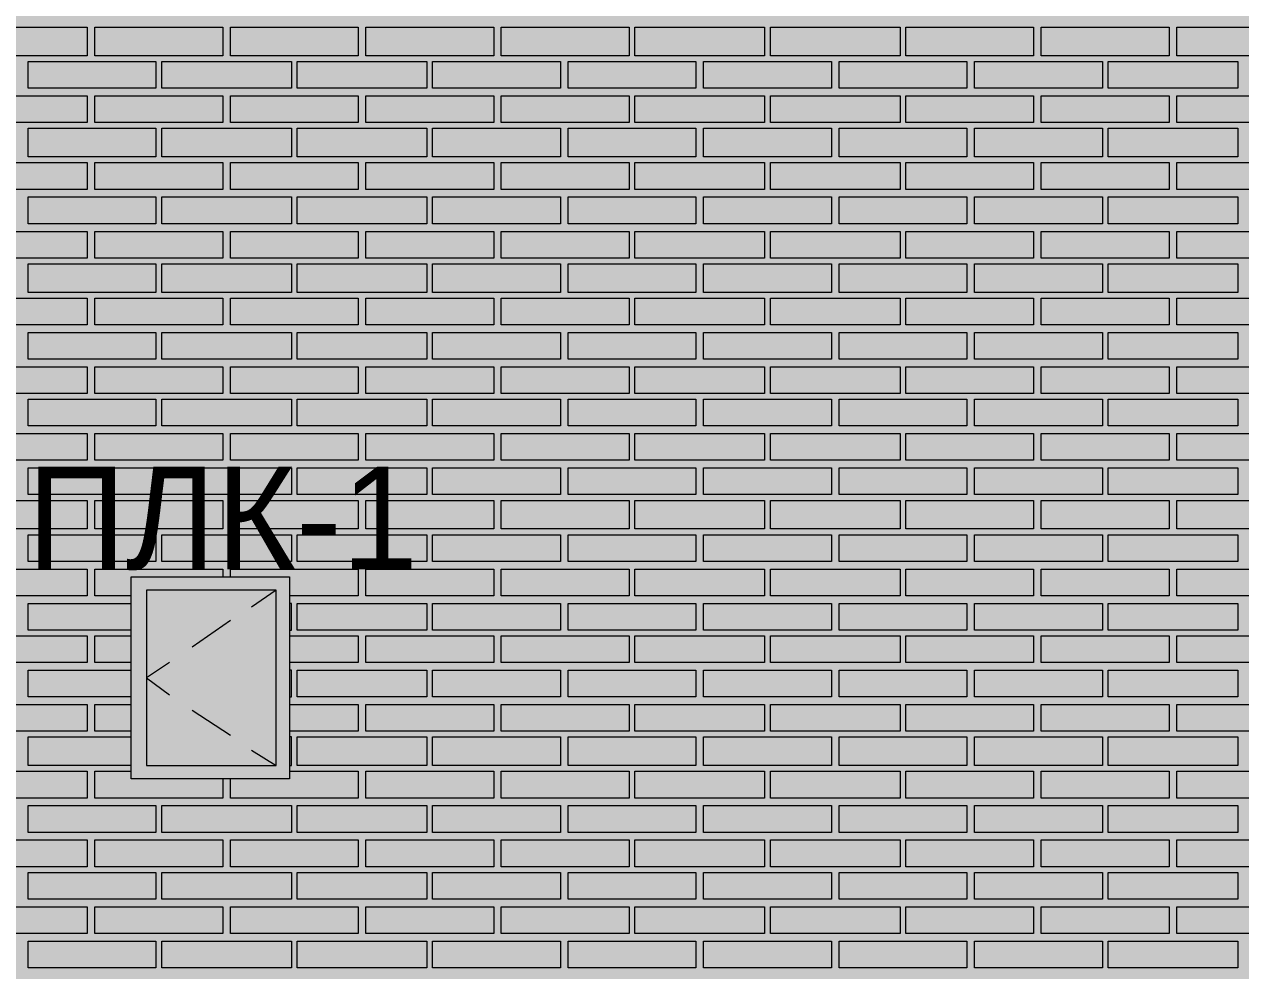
# Model space of a CAD drawing. Header units: millimetres. Extents: x -28928 to 100580, y -22867 to 36490.
# Drawn here: x 74400 to 77097, y 16595 to 18694 of the extents above; entities that cross this region are included whole.
import ezdxf

# ---------------------------------------------------------------- set-up
doc = ezdxf.new("R2010")
doc.units = ezdxf.units.MM
doc.layers.add('PDF _Геометрия', color=7, linetype='Continuous', true_color=0x8f8e8d)
doc.layers.add('PDF _Сплошная заливка', color=7, linetype='Continuous', true_color=0xffffff)
doc.layers.add('PDF _Текст', color=7, linetype='Continuous')

msp = doc.modelspace()

# ---------------------------------------------------------------- hatches: boundary and pattern name
at = {"layer": 'PDF _Сплошная заливка', "true_color": 0xdcd6cf, "transparency": 33554559}
msp.add_hatch(color=254, dxfattribs=at).paths.add_polyline_path([(64868.36313073177, 16343.3513880535), (64868.36313073177, 19592.5821572843), (66268.74774611638, 19592.5821572843), (66268.74774611638, 16343.3513880535), (82239.90159227041, 16343.3513880535), (82239.90159227041, 30089.12061882288), (52662.5938999624, 30089.12061882288), (52662.5938999624, 16343.3513880535), (62173.36313073173, 16343.3513880535), (62173.36313073173, 19592.5821572843), (64271.8246691933, 19592.5821572843), (64271.8246691933, 16343.3513880535)])

# ---------------------------------------------------------------- linework, layer by layer
at = {"layer": 'PDF _Геометрия', "lineweight": 9}
for points in [[(74539.90159227034, 18687.19754189968), (74539.90159227034, 18623.73600343815), (74256.4400538088, 18623.73600343815), (74256.4400538088, 18687.19754189968)], [(74840.28620765495, 18687.19754189968), (74840.28620765495, 18623.73600343815), (74556.82466919339, 18623.73600343815), (74556.82466919339, 18687.19754189968)], [(75140.67082303956, 18687.19754189968), (75140.67082303956, 18623.73600343815), (74857.20928457804, 18623.73600343815), (74857.20928457804, 18687.19754189968)], [(75441.0554384242, 18687.19754189968), (75441.0554384242, 18623.73600343815), (75157.59389996265, 18623.73600343815), (75157.59389996265, 18687.19754189968)], [(75741.44005380881, 18687.19754189968), (75741.44005380881, 18623.73600343815), (75457.97851534725, 18623.73600343815), (75457.97851534725, 18687.19754189968)], [(76041.82466919342, 18687.19754189968), (76041.82466919342, 18623.73600343815), (75754.13236150112, 18623.73600343815), (75754.13236150112, 18687.19754189968)], [(76342.20928457806, 18687.19754189968), (76342.20928457806, 18623.73600343815), (76054.51697688572, 18623.73600343815), (76054.51697688572, 18687.19754189968)], [(76638.36313073189, 18687.19754189968), (76638.36313073189, 18623.73600343815), (76354.90159227037, 18623.73600343815), (76354.90159227037, 18687.19754189968)], [(76938.74774611653, 18687.19754189968), (76938.74774611653, 18623.73600343815), (76655.28620765496, 18623.73600343815), (76655.28620765496, 18687.19754189968)], [(77239.13236150114, 18687.19754189968), (77239.13236150114, 18623.73600343815), (76955.67082303957, 18623.73600343815), (76955.67082303957, 18687.19754189968)], [(74692.20928457804, 18551.81292651506), (74548.36313073187, 18551.81292651506), (74408.74774611648, 18551.81292651506), (74408.74774611648, 18611.04369574584), (74548.36313073187, 18611.04369574584), (74692.20928457804, 18611.04369574584)], [(74992.59389996264, 18551.81292651506), (74848.74774611648, 18551.81292651506), (74704.90159227034, 18551.81292651506), (74704.90159227034, 18611.04369574584), (74848.74774611648, 18611.04369574584), (74992.59389996264, 18611.04369574584)], [(75292.97851534725, 18551.81292651506), (75149.13236150112, 18551.81292651506), (75005.28620765495, 18551.81292651506), (75005.28620765495, 18611.04369574584), (75149.13236150112, 18611.04369574584), (75292.97851534725, 18611.04369574584)], [(75589.1323615011, 18551.81292651506), (75449.51697688573, 18551.81292651506), (75305.67082303956, 18551.81292651506), (75305.67082303956, 18611.04369574584), (75449.51697688573, 18611.04369574584), (75589.1323615011, 18611.04369574584)], [(75889.51697688572, 18551.81292651506), (75749.90159227033, 18551.81292651506), (75606.0554384242, 18551.81292651506), (75606.0554384242, 18611.04369574584), (75749.90159227033, 18611.04369574584), (75889.51697688572, 18611.04369574584)], [(76189.90159227035, 18551.81292651506), (76046.0554384242, 18551.81292651506), (75906.44005380881, 18551.81292651506), (75906.44005380881, 18611.04369574584), (76046.0554384242, 18611.04369574584), (76189.90159227035, 18611.04369574584)], [(76490.28620765496, 18551.81292651506), (76346.4400538088, 18551.81292651506), (76206.82466919342, 18551.81292651506), (76206.82466919342, 18611.04369574584), (76346.4400538088, 18611.04369574584), (76490.28620765496, 18611.04369574584)], [(76790.67082303957, 18551.81292651506), (76646.82466919345, 18551.81292651506), (76507.20928457806, 18551.81292651506), (76507.20928457806, 18611.04369574584), (76646.82466919345, 18611.04369574584), (76790.67082303957, 18611.04369574584)], [(77091.05543842421, 18551.81292651506), (76947.20928457806, 18551.81292651506), (76803.36313073189, 18551.81292651506), (76803.36313073189, 18611.04369574584), (76947.20928457806, 18611.04369574584), (77091.05543842421, 18611.04369574584)], [(74539.90159227034, 18534.88984959199), (74539.90159227034, 18475.65908036122), (74256.4400538088, 18475.65908036122), (74256.4400538088, 18534.88984959199)], [(74840.28620765495, 18534.88984959199), (74840.28620765495, 18475.65908036122), (74556.82466919339, 18475.65908036122), (74556.82466919339, 18534.88984959199)], [(75140.67082303956, 18534.88984959199), (75140.67082303956, 18475.65908036122), (74857.20928457804, 18475.65908036122), (74857.20928457804, 18534.88984959199)], [(75441.0554384242, 18534.88984959199), (75441.0554384242, 18475.65908036122), (75157.59389996265, 18475.65908036122), (75157.59389996265, 18534.88984959199)], [(75741.44005380881, 18534.88984959199), (75741.44005380881, 18475.65908036122), (75457.97851534725, 18475.65908036122), (75457.97851534725, 18534.88984959199)], [(76041.82466919342, 18534.88984959199), (76041.82466919342, 18475.65908036122), (75754.13236150112, 18475.65908036122), (75754.13236150112, 18534.88984959199)], [(76342.20928457806, 18534.88984959199), (76342.20928457806, 18475.65908036122), (76054.51697688572, 18475.65908036122), (76054.51697688572, 18534.88984959199)], [(76638.36313073189, 18534.88984959199), (76638.36313073189, 18475.65908036122), (76354.90159227037, 18475.65908036122), (76354.90159227037, 18534.88984959199)], [(76938.74774611653, 18534.88984959199), (76938.74774611653, 18475.65908036122), (76655.28620765496, 18475.65908036122), (76655.28620765496, 18534.88984959199)], [(77239.13236150114, 18534.88984959199), (77239.13236150114, 18475.65908036122), (76955.67082303957, 18475.65908036122), (76955.67082303957, 18534.88984959199)], [(74692.20928457804, 18399.50523420736), (74548.36313073187, 18399.50523420736), (74408.74774611648, 18399.50523420736), (74408.74774611648, 18462.9667726689), (74548.36313073187, 18462.9667726689), (74692.20928457804, 18462.9667726689)], [(74992.59389996264, 18399.50523420736), (74848.74774611648, 18399.50523420736), (74704.90159227034, 18399.50523420736), (74704.90159227034, 18462.9667726689), (74848.74774611648, 18462.9667726689), (74992.59389996264, 18462.9667726689)], [(75292.97851534725, 18399.50523420736), (75149.13236150112, 18399.50523420736), (75005.28620765495, 18399.50523420736), (75005.28620765495, 18462.9667726689), (75149.13236150112, 18462.9667726689), (75292.97851534725, 18462.9667726689)], [(75589.1323615011, 18399.50523420736), (75449.51697688573, 18399.50523420736), (75305.67082303956, 18399.50523420736), (75305.67082303956, 18462.9667726689), (75449.51697688573, 18462.9667726689), (75589.1323615011, 18462.9667726689)], [(75889.51697688572, 18399.50523420736), (75749.90159227033, 18399.50523420736), (75606.0554384242, 18399.50523420736), (75606.0554384242, 18462.9667726689), (75749.90159227033, 18462.9667726689), (75889.51697688572, 18462.9667726689)], [(76189.90159227035, 18399.50523420736), (76046.0554384242, 18399.50523420736), (75906.44005380881, 18399.50523420736), (75906.44005380881, 18462.9667726689), (76046.0554384242, 18462.9667726689), (76189.90159227035, 18462.9667726689)], [(76490.28620765496, 18399.50523420736), (76346.4400538088, 18399.50523420736), (76206.82466919342, 18399.50523420736), (76206.82466919342, 18462.9667726689), (76346.4400538088, 18462.9667726689), (76490.28620765496, 18462.9667726689)], [(76790.67082303957, 18399.50523420736), (76646.82466919345, 18399.50523420736), (76507.20928457806, 18399.50523420736), (76507.20928457806, 18462.9667726689), (76646.82466919345, 18462.9667726689), (76790.67082303957, 18462.9667726689)], [(77091.05543842421, 18399.50523420736), (76947.20928457806, 18399.50523420736), (76803.36313073189, 18399.50523420736), (76803.36313073189, 18462.9667726689), (76947.20928457806, 18462.9667726689), (77091.05543842421, 18462.9667726689)], [(74539.90159227034, 18386.81292651506), (74539.90159227034, 18327.58215728429), (74256.4400538088, 18327.58215728429), (74256.4400538088, 18386.81292651506)], [(74840.28620765495, 18386.81292651506), (74840.28620765495, 18327.58215728429), (74556.82466919339, 18327.58215728429), (74556.82466919339, 18386.81292651506)], [(75140.67082303956, 18386.81292651506), (75140.67082303956, 18327.58215728429), (74857.20928457804, 18327.58215728429), (74857.20928457804, 18386.81292651506)], [(75441.0554384242, 18386.81292651506), (75441.0554384242, 18327.58215728429), (75157.59389996265, 18327.58215728429), (75157.59389996265, 18386.81292651506)], [(75741.44005380881, 18386.81292651506), (75741.44005380881, 18327.58215728429), (75457.97851534725, 18327.58215728429), (75457.97851534725, 18386.81292651506)], [(76041.82466919342, 18386.81292651506), (76041.82466919342, 18327.58215728429), (75754.13236150112, 18327.58215728429), (75754.13236150112, 18386.81292651506)], [(76342.20928457806, 18386.81292651506), (76342.20928457806, 18327.58215728429), (76054.51697688572, 18327.58215728429), (76054.51697688572, 18386.81292651506)], [(76638.36313073189, 18386.81292651506), (76638.36313073189, 18327.58215728429), (76354.90159227037, 18327.58215728429), (76354.90159227037, 18386.81292651506)], [(76938.74774611653, 18386.81292651506), (76938.74774611653, 18327.58215728429), (76655.28620765496, 18327.58215728429), (76655.28620765496, 18386.81292651506)], [(77239.13236150114, 18386.81292651506), (77239.13236150114, 18327.58215728429), (76955.67082303957, 18327.58215728429), (76955.67082303957, 18386.81292651506)], [(74692.20928457804, 18251.42831113044), (74548.36313073187, 18251.42831113044), (74408.74774611648, 18251.42831113044), (74408.74774611648, 18310.65908036122), (74548.36313073187, 18310.65908036122), (74692.20928457804, 18310.65908036122)], [(74992.59389996264, 18251.42831113044), (74848.74774611648, 18251.42831113044), (74704.90159227034, 18251.42831113044), (74704.90159227034, 18310.65908036122), (74848.74774611648, 18310.65908036122), (74992.59389996264, 18310.65908036122)], [(75292.97851534725, 18251.42831113044), (75149.13236150112, 18251.42831113044), (75005.28620765495, 18251.42831113044), (75005.28620765495, 18310.65908036122), (75149.13236150112, 18310.65908036122), (75292.97851534725, 18310.65908036122)], [(75589.1323615011, 18251.42831113044), (75449.51697688573, 18251.42831113044), (75305.67082303956, 18251.42831113044), (75305.67082303956, 18310.65908036122), (75449.51697688573, 18310.65908036122), (75589.1323615011, 18310.65908036122)], [(75889.51697688572, 18251.42831113044), (75749.90159227033, 18251.42831113044), (75606.0554384242, 18251.42831113044), (75606.0554384242, 18310.65908036122), (75749.90159227033, 18310.65908036122), (75889.51697688572, 18310.65908036122)], [(76189.90159227035, 18251.42831113044), (76046.0554384242, 18251.42831113044), (75906.44005380881, 18251.42831113044), (75906.44005380881, 18310.65908036122), (76046.0554384242, 18310.65908036122), (76189.90159227035, 18310.65908036122)], [(76490.28620765496, 18251.42831113044), (76346.4400538088, 18251.42831113044), (76206.82466919342, 18251.42831113044), (76206.82466919342, 18310.65908036122), (76346.4400538088, 18310.65908036122), (76490.28620765496, 18310.65908036122)], [(76790.67082303957, 18251.42831113044), (76646.82466919345, 18251.42831113044), (76507.20928457806, 18251.42831113044), (76507.20928457806, 18310.65908036122), (76646.82466919345, 18310.65908036122), (76790.67082303957, 18310.65908036122)], [(77091.05543842421, 18251.42831113044), (76947.20928457806, 18251.42831113044), (76803.36313073189, 18251.42831113044), (76803.36313073189, 18310.65908036122), (76947.20928457806, 18310.65908036122), (77091.05543842421, 18310.65908036122)], [(74539.90159227034, 18234.50523420736), (74539.90159227034, 18175.2744649766), (74256.4400538088, 18175.2744649766), (74256.4400538088, 18234.50523420736)], [(74840.28620765495, 18234.50523420736), (74840.28620765495, 18175.2744649766), (74556.82466919339, 18175.2744649766), (74556.82466919339, 18234.50523420736)], [(75140.67082303956, 18234.50523420736), (75140.67082303956, 18175.2744649766), (74857.20928457804, 18175.2744649766), (74857.20928457804, 18234.50523420736)], [(75441.0554384242, 18234.50523420736), (75441.0554384242, 18175.2744649766), (75157.59389996265, 18175.2744649766), (75157.59389996265, 18234.50523420736)], [(75741.44005380881, 18234.50523420736), (75741.44005380881, 18175.2744649766), (75457.97851534725, 18175.2744649766), (75457.97851534725, 18234.50523420736)], [(76041.82466919342, 18234.50523420736), (76041.82466919342, 18175.2744649766), (75754.13236150112, 18175.2744649766), (75754.13236150112, 18234.50523420736)], [(76342.20928457806, 18234.50523420736), (76342.20928457806, 18175.2744649766), (76054.51697688572, 18175.2744649766), (76054.51697688572, 18234.50523420736)], [(76638.36313073189, 18234.50523420736), (76638.36313073189, 18175.2744649766), (76354.90159227037, 18175.2744649766), (76354.90159227037, 18234.50523420736)], [(76938.74774611653, 18234.50523420736), (76938.74774611653, 18175.2744649766), (76655.28620765496, 18175.2744649766), (76655.28620765496, 18234.50523420736)], [(77239.13236150114, 18234.50523420736), (77239.13236150114, 18175.2744649766), (76955.67082303957, 18175.2744649766), (76955.67082303957, 18234.50523420736)], [(74692.20928457804, 18099.12061882276), (74548.36313073187, 18099.12061882276), (74408.74774611648, 18099.12061882276), (74408.74774611648, 18162.58215728429), (74548.36313073187, 18162.58215728429), (74692.20928457804, 18162.58215728429)], [(74992.59389996264, 18099.12061882276), (74848.74774611648, 18099.12061882276), (74704.90159227034, 18099.12061882276), (74704.90159227034, 18162.58215728429), (74848.74774611648, 18162.58215728429), (74992.59389996264, 18162.58215728429)], [(75292.97851534725, 18099.12061882276), (75149.13236150112, 18099.12061882276), (75005.28620765495, 18099.12061882276), (75005.28620765495, 18162.58215728429), (75149.13236150112, 18162.58215728429), (75292.97851534725, 18162.58215728429)], [(75589.1323615011, 18099.12061882276), (75449.51697688573, 18099.12061882276), (75305.67082303956, 18099.12061882276), (75305.67082303956, 18162.58215728429), (75449.51697688573, 18162.58215728429), (75589.1323615011, 18162.58215728429)], [(75889.51697688572, 18099.12061882276), (75749.90159227033, 18099.12061882276), (75606.0554384242, 18099.12061882276), (75606.0554384242, 18162.58215728429), (75749.90159227033, 18162.58215728429), (75889.51697688572, 18162.58215728429)], [(76189.90159227035, 18099.12061882276), (76046.0554384242, 18099.12061882276), (75906.44005380881, 18099.12061882276), (75906.44005380881, 18162.58215728429), (76046.0554384242, 18162.58215728429), (76189.90159227035, 18162.58215728429)], [(76490.28620765496, 18099.12061882276), (76346.4400538088, 18099.12061882276), (76206.82466919342, 18099.12061882276), (76206.82466919342, 18162.58215728429), (76346.4400538088, 18162.58215728429), (76490.28620765496, 18162.58215728429)], [(76790.67082303957, 18099.12061882276), (76646.82466919345, 18099.12061882276), (76507.20928457806, 18099.12061882276), (76507.20928457806, 18162.58215728429), (76646.82466919345, 18162.58215728429), (76790.67082303957, 18162.58215728429)], [(77091.05543842421, 18099.12061882276), (76947.20928457806, 18099.12061882276), (76803.36313073189, 18099.12061882276), (76803.36313073189, 18162.58215728429), (76947.20928457806, 18162.58215728429), (77091.05543842421, 18162.58215728429)], [(74539.90159227034, 18086.42831113044), (74539.90159227034, 18027.19754189968), (74256.4400538088, 18027.19754189968), (74256.4400538088, 18086.42831113044)], [(74840.28620765495, 18086.42831113044), (74840.28620765495, 18027.19754189968), (74556.82466919339, 18027.19754189968), (74556.82466919339, 18086.42831113044)], [(75140.67082303956, 18086.42831113044), (75140.67082303956, 18027.19754189968), (74857.20928457804, 18027.19754189968), (74857.20928457804, 18086.42831113044)], [(75441.0554384242, 18086.42831113044), (75441.0554384242, 18027.19754189968), (75157.59389996265, 18027.19754189968), (75157.59389996265, 18086.42831113044)], [(75741.44005380881, 18086.42831113044), (75741.44005380881, 18027.19754189968), (75457.97851534725, 18027.19754189968), (75457.97851534725, 18086.42831113044)], [(76041.82466919342, 18086.42831113044), (76041.82466919342, 18027.19754189968), (75754.13236150112, 18027.19754189968), (75754.13236150112, 18086.42831113044)], [(76342.20928457806, 18086.42831113044), (76342.20928457806, 18027.19754189968), (76054.51697688572, 18027.19754189968), (76054.51697688572, 18086.42831113044)], [(76638.36313073189, 18086.42831113044), (76638.36313073189, 18027.19754189968), (76354.90159227037, 18027.19754189968), (76354.90159227037, 18086.42831113044)], [(76938.74774611653, 18086.42831113044), (76938.74774611653, 18027.19754189968), (76655.28620765496, 18027.19754189968), (76655.28620765496, 18086.42831113044)], [(77239.13236150114, 18086.42831113044), (77239.13236150114, 18027.19754189968), (76955.67082303957, 18027.19754189968), (76955.67082303957, 18086.42831113044)], [(74692.20928457804, 17951.04369574583), (74548.36313073187, 17951.04369574583), (74408.74774611648, 17951.04369574583), (74408.74774611648, 18010.2744649766), (74548.36313073187, 18010.2744649766), (74692.20928457804, 18010.2744649766)], [(74992.59389996264, 17951.04369574583), (74848.74774611648, 17951.04369574583), (74704.90159227034, 17951.04369574583), (74704.90159227034, 18010.2744649766), (74848.74774611648, 18010.2744649766), (74992.59389996264, 18010.2744649766)], [(75292.97851534725, 17951.04369574583), (75149.13236150112, 17951.04369574583), (75005.28620765495, 17951.04369574583), (75005.28620765495, 18010.2744649766), (75149.13236150112, 18010.2744649766), (75292.97851534725, 18010.2744649766)], [(75589.1323615011, 17951.04369574583), (75449.51697688573, 17951.04369574583), (75305.67082303956, 17951.04369574583), (75305.67082303956, 18010.2744649766), (75449.51697688573, 18010.2744649766), (75589.1323615011, 18010.2744649766)], [(75889.51697688572, 17951.04369574583), (75749.90159227033, 17951.04369574583), (75606.0554384242, 17951.04369574583), (75606.0554384242, 18010.2744649766), (75749.90159227033, 18010.2744649766), (75889.51697688572, 18010.2744649766)], [(76189.90159227035, 17951.04369574583), (76046.0554384242, 17951.04369574583), (75906.44005380881, 17951.04369574583), (75906.44005380881, 18010.2744649766), (76046.0554384242, 18010.2744649766), (76189.90159227035, 18010.2744649766)], [(76490.28620765496, 17951.04369574583), (76346.4400538088, 17951.04369574583), (76206.82466919342, 17951.04369574583), (76206.82466919342, 18010.2744649766), (76346.4400538088, 18010.2744649766), (76490.28620765496, 18010.2744649766)], [(76790.67082303957, 17951.04369574583), (76646.82466919345, 17951.04369574583), (76507.20928457806, 17951.04369574583), (76507.20928457806, 18010.2744649766), (76646.82466919345, 18010.2744649766), (76790.67082303957, 18010.2744649766)], [(77091.05543842421, 17951.04369574583), (76947.20928457806, 17951.04369574583), (76803.36313073189, 17951.04369574583), (76803.36313073189, 18010.2744649766), (76947.20928457806, 18010.2744649766), (77091.05543842421, 18010.2744649766)], [(74539.90159227034, 17934.12061882275), (74539.90159227034, 17874.88984959198), (74256.4400538088, 17874.88984959198), (74256.4400538088, 17934.12061882275)], [(74840.28620765495, 17934.12061882275), (74840.28620765495, 17874.88984959198), (74556.82466919339, 17874.88984959198), (74556.82466919339, 17934.12061882275)], [(75140.67082303956, 17934.12061882275), (75140.67082303956, 17874.88984959198), (74857.20928457804, 17874.88984959198), (74857.20928457804, 17934.12061882275)], [(75441.0554384242, 17934.12061882275), (75441.0554384242, 17874.88984959198), (75157.59389996265, 17874.88984959198), (75157.59389996265, 17934.12061882275)], [(75741.44005380881, 17934.12061882275), (75741.44005380881, 17874.88984959198), (75457.97851534725, 17874.88984959198), (75457.97851534725, 17934.12061882275)], [(76041.82466919342, 17934.12061882275), (76041.82466919342, 17874.88984959198), (75754.13236150112, 17874.88984959198), (75754.13236150112, 17934.12061882275)], [(76342.20928457806, 17934.12061882275), (76342.20928457806, 17874.88984959198), (76054.51697688572, 17874.88984959198), (76054.51697688572, 17934.12061882275)], [(76638.36313073189, 17934.12061882275), (76638.36313073189, 17874.88984959198), (76354.90159227037, 17874.88984959198), (76354.90159227037, 17934.12061882275)], [(76938.74774611653, 17934.12061882275), (76938.74774611653, 17874.88984959198), (76655.28620765496, 17874.88984959198), (76655.28620765496, 17934.12061882275)], [(77239.13236150114, 17934.12061882275), (77239.13236150114, 17874.88984959198), (76955.67082303957, 17874.88984959198), (76955.67082303957, 17934.12061882275)], [(74692.20928457804, 17802.9667726689), (74548.36313073187, 17802.9667726689), (74408.74774611648, 17802.9667726689), (74408.74774611648, 17862.19754189968), (74548.36313073187, 17862.19754189968), (74692.20928457804, 17862.19754189968)], [(74992.59389996264, 17802.9667726689), (74848.74774611648, 17802.9667726689), (74704.90159227034, 17802.9667726689), (74704.90159227034, 17862.19754189968), (74848.74774611648, 17862.19754189968), (74992.59389996264, 17862.19754189968)], [(75292.97851534725, 17802.9667726689), (75149.13236150112, 17802.9667726689), (75005.28620765495, 17802.9667726689), (75005.28620765495, 17862.19754189968), (75149.13236150112, 17862.19754189968), (75292.97851534725, 17862.19754189968)], [(75589.1323615011, 17802.9667726689), (75449.51697688573, 17802.9667726689), (75305.67082303956, 17802.9667726689), (75305.67082303956, 17862.19754189968), (75449.51697688573, 17862.19754189968), (75589.1323615011, 17862.19754189968)], [(75889.51697688572, 17802.9667726689), (75749.90159227033, 17802.9667726689), (75606.0554384242, 17802.9667726689), (75606.0554384242, 17862.19754189968), (75749.90159227033, 17862.19754189968), (75889.51697688572, 17862.19754189968)], [(76189.90159227035, 17802.9667726689), (76046.0554384242, 17802.9667726689), (75906.44005380881, 17802.9667726689), (75906.44005380881, 17862.19754189968), (76046.0554384242, 17862.19754189968), (76189.90159227035, 17862.19754189968)], [(76490.28620765496, 17802.9667726689), (76346.4400538088, 17802.9667726689), (76206.82466919342, 17802.9667726689), (76206.82466919342, 17862.19754189968), (76346.4400538088, 17862.19754189968), (76490.28620765496, 17862.19754189968)], [(76790.67082303957, 17802.9667726689), (76646.82466919345, 17802.9667726689), (76507.20928457806, 17802.9667726689), (76507.20928457806, 17862.19754189968), (76646.82466919345, 17862.19754189968), (76790.67082303957, 17862.19754189968)], [(77091.05543842421, 17802.9667726689), (76947.20928457806, 17802.9667726689), (76803.36313073189, 17802.9667726689), (76803.36313073189, 17862.19754189968), (76947.20928457806, 17862.19754189968), (77091.05543842421, 17862.19754189968)], [(74539.90159227034, 17786.04369574583), (74539.90159227034, 17726.81292651505), (74256.4400538088, 17726.81292651505), (74256.4400538088, 17786.04369574583)], [(74840.28620765495, 17786.04369574583), (74840.28620765495, 17726.81292651505), (74556.82466919339, 17726.81292651505), (74556.82466919339, 17786.04369574583)], [(75140.67082303956, 17786.04369574583), (75140.67082303956, 17726.81292651505), (74857.20928457804, 17726.81292651505), (74857.20928457804, 17786.04369574583)], [(75441.0554384242, 17786.04369574583), (75441.0554384242, 17726.81292651505), (75157.59389996265, 17726.81292651505), (75157.59389996265, 17786.04369574583)], [(75741.44005380881, 17786.04369574583), (75741.44005380881, 17726.81292651505), (75457.97851534725, 17726.81292651505), (75457.97851534725, 17786.04369574583)], [(76041.82466919342, 17786.04369574583), (76041.82466919342, 17726.81292651505), (75754.13236150112, 17726.81292651505), (75754.13236150112, 17786.04369574583)], [(76342.20928457806, 17786.04369574583), (76342.20928457806, 17726.81292651505), (76054.51697688572, 17726.81292651505), (76054.51697688572, 17786.04369574583)], [(76638.36313073189, 17786.04369574583), (76638.36313073189, 17726.81292651505), (76354.90159227037, 17726.81292651505), (76354.90159227037, 17786.04369574583)], [(76938.74774611653, 17786.04369574583), (76938.74774611653, 17726.81292651505), (76655.28620765496, 17726.81292651505), (76655.28620765496, 17786.04369574583)], [(77239.13236150114, 17786.04369574583), (77239.13236150114, 17726.81292651505), (76955.67082303957, 17726.81292651505), (76955.67082303957, 17786.04369574583)], [(74692.20928457804, 17650.65908036121), (74548.36313073187, 17650.65908036121), (74408.74774611648, 17650.65908036121), (74408.74774611648, 17709.88984959198), (74548.36313073187, 17709.88984959198), (74692.20928457804, 17709.88984959198)], [(74992.59389996264, 17650.65908036121), (74848.74774611648, 17650.65908036121), (74704.90159227034, 17650.65908036121), (74704.90159227034, 17709.88984959198), (74848.74774611648, 17709.88984959198), (74992.59389996264, 17709.88984959198)], [(75292.97851534725, 17650.65908036121), (75149.13236150112, 17650.65908036121), (75005.28620765495, 17650.65908036121), (75005.28620765495, 17709.88984959198), (75149.13236150112, 17709.88984959198), (75292.97851534725, 17709.88984959198)], [(75589.1323615011, 17650.65908036121), (75449.51697688573, 17650.65908036121), (75305.67082303956, 17650.65908036121), (75305.67082303956, 17709.88984959198), (75449.51697688573, 17709.88984959198), (75589.1323615011, 17709.88984959198)], [(75889.51697688572, 17650.65908036121), (75749.90159227033, 17650.65908036121), (75606.0554384242, 17650.65908036121), (75606.0554384242, 17709.88984959198), (75749.90159227033, 17709.88984959198), (75889.51697688572, 17709.88984959198)], [(76189.90159227035, 17650.65908036121), (76046.0554384242, 17650.65908036121), (75906.44005380881, 17650.65908036121), (75906.44005380881, 17709.88984959198), (76046.0554384242, 17709.88984959198), (76189.90159227035, 17709.88984959198)], [(76490.28620765496, 17650.65908036121), (76346.4400538088, 17650.65908036121), (76206.82466919342, 17650.65908036121), (76206.82466919342, 17709.88984959198), (76346.4400538088, 17709.88984959198), (76490.28620765496, 17709.88984959198)], [(76790.67082303957, 17650.65908036121), (76646.82466919345, 17650.65908036121), (76507.20928457806, 17650.65908036121), (76507.20928457806, 17709.88984959198), (76646.82466919345, 17709.88984959198), (76790.67082303957, 17709.88984959198)], [(77091.05543842421, 17650.65908036121), (76947.20928457806, 17650.65908036121), (76803.36313073189, 17650.65908036121), (76803.36313073189, 17709.88984959198), (76947.20928457806, 17709.88984959198), (77091.05543842421, 17709.88984959198)], [(74539.90159227034, 17637.9667726689), (74539.90159227034, 17574.50523420736), (74256.4400538088, 17574.50523420736), (74256.4400538088, 17637.9667726689)], [(74840.28620765495, 17637.9667726689), (74840.28620765495, 17574.50523420736), (74556.82466919339, 17574.50523420736), (74556.82466919339, 17637.9667726689)], [(75140.67082303956, 17637.9667726689), (75140.67082303956, 17574.50523420736), (74857.20928457804, 17574.50523420736), (74857.20928457804, 17637.9667726689)], [(75441.0554384242, 17637.9667726689), (75441.0554384242, 17574.50523420736), (75157.59389996265, 17574.50523420736), (75157.59389996265, 17637.9667726689)], [(75741.44005380881, 17637.9667726689), (75741.44005380881, 17574.50523420736), (75457.97851534725, 17574.50523420736), (75457.97851534725, 17637.9667726689)], [(76041.82466919342, 17637.9667726689), (76041.82466919342, 17574.50523420736), (75754.13236150112, 17574.50523420736), (75754.13236150112, 17637.9667726689)], [(76342.20928457806, 17637.9667726689), (76342.20928457806, 17574.50523420736), (76054.51697688572, 17574.50523420736), (76054.51697688572, 17637.9667726689)], [(76638.36313073189, 17637.9667726689), (76638.36313073189, 17574.50523420736), (76354.90159227037, 17574.50523420736), (76354.90159227037, 17637.9667726689)], [(76938.74774611653, 17637.9667726689), (76938.74774611653, 17574.50523420736), (76655.28620765496, 17574.50523420736), (76655.28620765496, 17637.9667726689)], [(77239.13236150114, 17637.9667726689), (77239.13236150114, 17574.50523420736), (76955.67082303957, 17574.50523420736), (76955.67082303957, 17637.9667726689)], [(74692.20928457804, 17502.58215728429), (74548.36313073187, 17502.58215728429), (74408.74774611648, 17502.58215728429), (74408.74774611648, 17561.81292651505), (74548.36313073187, 17561.81292651505), (74692.20928457804, 17561.81292651505)], [(74992.59389996264, 17502.58215728429), (74848.74774611648, 17502.58215728429), (74704.90159227034, 17502.58215728429), (74704.90159227034, 17561.81292651505), (74848.74774611648, 17561.81292651505), (74992.59389996264, 17561.81292651505)], [(75292.97851534725, 17502.58215728429), (75149.13236150112, 17502.58215728429), (75005.28620765495, 17502.58215728429), (75005.28620765495, 17561.81292651505), (75149.13236150112, 17561.81292651505), (75292.97851534725, 17561.81292651505)], [(75589.1323615011, 17502.58215728429), (75449.51697688573, 17502.58215728429), (75305.67082303956, 17502.58215728429), (75305.67082303956, 17561.81292651505), (75449.51697688573, 17561.81292651505), (75589.1323615011, 17561.81292651505)], [(75889.51697688572, 17502.58215728429), (75749.90159227033, 17502.58215728429), (75606.0554384242, 17502.58215728429), (75606.0554384242, 17561.81292651505), (75749.90159227033, 17561.81292651505), (75889.51697688572, 17561.81292651505)], [(76189.90159227035, 17502.58215728429), (76046.0554384242, 17502.58215728429), (75906.44005380881, 17502.58215728429), (75906.44005380881, 17561.81292651505), (76046.0554384242, 17561.81292651505), (76189.90159227035, 17561.81292651505)], [(76490.28620765496, 17502.58215728429), (76346.4400538088, 17502.58215728429), (76206.82466919342, 17502.58215728429), (76206.82466919342, 17561.81292651505), (76346.4400538088, 17561.81292651505), (76490.28620765496, 17561.81292651505)], [(76790.67082303957, 17502.58215728429), (76646.82466919345, 17502.58215728429), (76507.20928457806, 17502.58215728429), (76507.20928457806, 17561.81292651505), (76646.82466919345, 17561.81292651505), (76790.67082303957, 17561.81292651505)], [(77091.05543842421, 17502.58215728429), (76947.20928457806, 17502.58215728429), (76803.36313073189, 17502.58215728429), (76803.36313073189, 17561.81292651505), (76947.20928457806, 17561.81292651505), (77091.05543842421, 17561.81292651505)], [(74539.90159227034, 17485.6590803612), (74539.90159227034, 17426.42831113044), (74256.4400538088, 17426.42831113044), (74256.4400538088, 17485.6590803612)], [(75441.0554384242, 17485.6590803612), (75441.0554384242, 17426.42831113044), (75157.59389996265, 17426.42831113044), (75157.59389996265, 17485.6590803612)], [(75741.44005380881, 17485.6590803612), (75741.44005380881, 17426.42831113044), (75457.97851534725, 17426.42831113044), (75457.97851534725, 17485.6590803612)], [(76041.82466919342, 17485.6590803612), (76041.82466919342, 17426.42831113044), (75754.13236150112, 17426.42831113044), (75754.13236150112, 17485.6590803612)], [(76342.20928457806, 17485.6590803612), (76342.20928457806, 17426.42831113044), (76054.51697688572, 17426.42831113044), (76054.51697688572, 17485.6590803612)], [(76638.36313073189, 17485.6590803612), (76638.36313073189, 17426.42831113044), (76354.90159227037, 17426.42831113044), (76354.90159227037, 17485.6590803612)], [(76938.74774611653, 17485.6590803612), (76938.74774611653, 17426.42831113044), (76655.28620765496, 17426.42831113044), (76655.28620765496, 17485.6590803612)], [(77239.13236150114, 17485.6590803612), (77239.13236150114, 17426.42831113044), (76955.67082303957, 17426.42831113044), (76955.67082303957, 17485.6590803612)], [(75292.97851534725, 17350.27446497659), (75149.13236150112, 17350.27446497659), (75005.28620765495, 17350.27446497659), (75005.28620765495, 17409.50523420736), (75149.13236150112, 17409.50523420736), (75292.97851534725, 17409.50523420736)], [(75589.1323615011, 17350.27446497659), (75449.51697688573, 17350.27446497659), (75305.67082303956, 17350.27446497659), (75305.67082303956, 17409.50523420736), (75449.51697688573, 17409.50523420736), (75589.1323615011, 17409.50523420736)], [(75889.51697688572, 17350.27446497659), (75749.90159227033, 17350.27446497659), (75606.0554384242, 17350.27446497659), (75606.0554384242, 17409.50523420736), (75749.90159227033, 17409.50523420736), (75889.51697688572, 17409.50523420736)], [(76189.90159227035, 17350.27446497659), (76046.0554384242, 17350.27446497659), (75906.44005380881, 17350.27446497659), (75906.44005380881, 17409.50523420736), (76046.0554384242, 17409.50523420736), (76189.90159227035, 17409.50523420736)], [(76490.28620765496, 17350.27446497659), (76346.4400538088, 17350.27446497659), (76206.82466919342, 17350.27446497659), (76206.82466919342, 17409.50523420736), (76346.4400538088, 17409.50523420736), (76490.28620765496, 17409.50523420736)], [(76790.67082303957, 17350.27446497659), (76646.82466919345, 17350.27446497659), (76507.20928457806, 17350.27446497659), (76507.20928457806, 17409.50523420736), (76646.82466919345, 17409.50523420736), (76790.67082303957, 17409.50523420736)], [(77091.05543842421, 17350.27446497659), (76947.20928457806, 17350.27446497659), (76803.36313073189, 17350.27446497659), (76803.36313073189, 17409.50523420736), (76947.20928457806, 17409.50523420736), (77091.05543842421, 17409.50523420736)], [(74539.90159227034, 17337.58215728428), (74539.90159227034, 17278.35138805351), (74256.4400538088, 17278.35138805351), (74256.4400538088, 17337.58215728428)], [(75441.0554384242, 17337.58215728428), (75441.0554384242, 17278.35138805351), (75157.59389996265, 17278.35138805351), (75157.59389996265, 17337.58215728428)], [(75741.44005380881, 17337.58215728428), (75741.44005380881, 17278.35138805351), (75457.97851534725, 17278.35138805351), (75457.97851534725, 17337.58215728428)], [(76041.82466919342, 17337.58215728428), (76041.82466919342, 17278.35138805351), (75754.13236150112, 17278.35138805351), (75754.13236150112, 17337.58215728428)], [(76342.20928457806, 17337.58215728428), (76342.20928457806, 17278.35138805351), (76054.51697688572, 17278.35138805351), (76054.51697688572, 17337.58215728428)], [(76638.36313073189, 17337.58215728428), (76638.36313073189, 17278.35138805351), (76354.90159227037, 17278.35138805351), (76354.90159227037, 17337.58215728428)], [(76938.74774611653, 17337.58215728428), (76938.74774611653, 17278.35138805351), (76655.28620765496, 17278.35138805351), (76655.28620765496, 17337.58215728428)], [(77239.13236150114, 17337.58215728428), (77239.13236150114, 17278.35138805351), (76955.67082303957, 17278.35138805351), (76955.67082303957, 17337.58215728428)], [(75292.97851534725, 17202.19754189967), (75149.13236150112, 17202.19754189967), (75005.28620765495, 17202.19754189967), (75005.28620765495, 17261.42831113044), (75149.13236150112, 17261.42831113044), (75292.97851534725, 17261.42831113044)], [(75589.1323615011, 17202.19754189967), (75449.51697688573, 17202.19754189967), (75305.67082303956, 17202.19754189967), (75305.67082303956, 17261.42831113044), (75449.51697688573, 17261.42831113044), (75589.1323615011, 17261.42831113044)], [(75889.51697688572, 17202.19754189967), (75749.90159227033, 17202.19754189967), (75606.0554384242, 17202.19754189967), (75606.0554384242, 17261.42831113044), (75749.90159227033, 17261.42831113044), (75889.51697688572, 17261.42831113044)], [(76189.90159227035, 17202.19754189967), (76046.0554384242, 17202.19754189967), (75906.44005380881, 17202.19754189967), (75906.44005380881, 17261.42831113044), (76046.0554384242, 17261.42831113044), (76189.90159227035, 17261.42831113044)], [(76490.28620765496, 17202.19754189967), (76346.4400538088, 17202.19754189967), (76206.82466919342, 17202.19754189967), (76206.82466919342, 17261.42831113044), (76346.4400538088, 17261.42831113044), (76490.28620765496, 17261.42831113044)], [(76790.67082303957, 17202.19754189967), (76646.82466919345, 17202.19754189967), (76507.20928457806, 17202.19754189967), (76507.20928457806, 17261.42831113044), (76646.82466919345, 17261.42831113044), (76790.67082303957, 17261.42831113044)], [(77091.05543842421, 17202.19754189967), (76947.20928457806, 17202.19754189967), (76803.36313073189, 17202.19754189967), (76803.36313073189, 17261.42831113044), (76947.20928457806, 17261.42831113044), (77091.05543842421, 17261.42831113044)], [(74539.90159227034, 17185.27446497658), (74539.90159227034, 17126.04369574582), (74256.4400538088, 17126.04369574582), (74256.4400538088, 17185.27446497658)], [(75441.0554384242, 17185.27446497658), (75441.0554384242, 17126.04369574582), (75157.59389996265, 17126.04369574582), (75157.59389996265, 17185.27446497658)], [(75741.44005380881, 17185.27446497658), (75741.44005380881, 17126.04369574582), (75457.97851534725, 17126.04369574582), (75457.97851534725, 17185.27446497658)], [(76041.82466919342, 17185.27446497658), (76041.82466919342, 17126.04369574582), (75754.13236150112, 17126.04369574582), (75754.13236150112, 17185.27446497658)], [(76342.20928457806, 17185.27446497658), (76342.20928457806, 17126.04369574582), (76054.51697688572, 17126.04369574582), (76054.51697688572, 17185.27446497658)], [(76638.36313073189, 17185.27446497658), (76638.36313073189, 17126.04369574582), (76354.90159227037, 17126.04369574582), (76354.90159227037, 17185.27446497658)], [(76938.74774611653, 17185.27446497658), (76938.74774611653, 17126.04369574582), (76655.28620765496, 17126.04369574582), (76655.28620765496, 17185.27446497658)], [(77239.13236150114, 17185.27446497658), (77239.13236150114, 17126.04369574582), (76955.67082303957, 17126.04369574582), (76955.67082303957, 17185.27446497658)], [(75292.97851534725, 17049.88984959197), (75149.13236150112, 17049.88984959197), (75005.28620765495, 17049.88984959197), (75005.28620765495, 17113.35138805351), (75149.13236150112, 17113.35138805351), (75292.97851534725, 17113.35138805351)], [(75589.1323615011, 17049.88984959197), (75449.51697688573, 17049.88984959197), (75305.67082303956, 17049.88984959197), (75305.67082303956, 17113.35138805351), (75449.51697688573, 17113.35138805351), (75589.1323615011, 17113.35138805351)], [(75889.51697688572, 17049.88984959197), (75749.90159227033, 17049.88984959197), (75606.0554384242, 17049.88984959197), (75606.0554384242, 17113.35138805351), (75749.90159227033, 17113.35138805351), (75889.51697688572, 17113.35138805351)], [(76189.90159227035, 17049.88984959197), (76046.0554384242, 17049.88984959197), (75906.44005380881, 17049.88984959197), (75906.44005380881, 17113.35138805351), (76046.0554384242, 17113.35138805351), (76189.90159227035, 17113.35138805351)], [(76490.28620765496, 17049.88984959197), (76346.4400538088, 17049.88984959197), (76206.82466919342, 17049.88984959197), (76206.82466919342, 17113.35138805351), (76346.4400538088, 17113.35138805351), (76490.28620765496, 17113.35138805351)], [(76790.67082303957, 17049.88984959197), (76646.82466919345, 17049.88984959197), (76507.20928457806, 17049.88984959197), (76507.20928457806, 17113.35138805351), (76646.82466919345, 17113.35138805351), (76790.67082303957, 17113.35138805351)], [(77091.05543842421, 17049.88984959197), (76947.20928457806, 17049.88984959197), (76803.36313073189, 17049.88984959197), (76803.36313073189, 17113.35138805351), (76947.20928457806, 17113.35138805351), (77091.05543842421, 17113.35138805351)], [(74539.90159227034, 17037.19754189967), (74539.90159227034, 16977.96677266889), (74256.4400538088, 16977.96677266889), (74256.4400538088, 17037.19754189967)], [(75441.0554384242, 17037.19754189967), (75441.0554384242, 16977.96677266889), (75157.59389996265, 16977.96677266889), (75157.59389996265, 17037.19754189967)], [(75741.44005380881, 17037.19754189967), (75741.44005380881, 16977.96677266889), (75457.97851534725, 16977.96677266889), (75457.97851534725, 17037.19754189967)], [(76041.82466919342, 17037.19754189967), (76041.82466919342, 16977.96677266889), (75754.13236150112, 16977.96677266889), (75754.13236150112, 17037.19754189967)], [(76342.20928457806, 17037.19754189967), (76342.20928457806, 16977.96677266889), (76054.51697688572, 16977.96677266889), (76054.51697688572, 17037.19754189967)], [(76638.36313073189, 17037.19754189967), (76638.36313073189, 16977.96677266889), (76354.90159227037, 16977.96677266889), (76354.90159227037, 17037.19754189967)], [(76938.74774611653, 17037.19754189967), (76938.74774611653, 16977.96677266889), (76655.28620765496, 16977.96677266889), (76655.28620765496, 17037.19754189967)], [(77239.13236150114, 17037.19754189967), (77239.13236150114, 16977.96677266889), (76955.67082303957, 16977.96677266889), (76955.67082303957, 17037.19754189967)], [(74692.20928457804, 16901.81292651505), (74548.36313073187, 16901.81292651505), (74408.74774611648, 16901.81292651505), (74408.74774611648, 16961.04369574582), (74548.36313073187, 16961.04369574582), (74692.20928457804, 16961.04369574582)], [(74992.59389996264, 16901.81292651505), (74848.74774611648, 16901.81292651505), (74704.90159227034, 16901.81292651505), (74704.90159227034, 16961.04369574582), (74848.74774611648, 16961.04369574582), (74992.59389996264, 16961.04369574582)], [(75292.97851534725, 16901.81292651505), (75149.13236150112, 16901.81292651505), (75005.28620765495, 16901.81292651505), (75005.28620765495, 16961.04369574582), (75149.13236150112, 16961.04369574582), (75292.97851534725, 16961.04369574582)], [(75589.1323615011, 16901.81292651505), (75449.51697688573, 16901.81292651505), (75305.67082303956, 16901.81292651505), (75305.67082303956, 16961.04369574582), (75449.51697688573, 16961.04369574582), (75589.1323615011, 16961.04369574582)], [(75889.51697688572, 16901.81292651505), (75749.90159227033, 16901.81292651505), (75606.0554384242, 16901.81292651505), (75606.0554384242, 16961.04369574582), (75749.90159227033, 16961.04369574582), (75889.51697688572, 16961.04369574582)], [(76189.90159227035, 16901.81292651505), (76046.0554384242, 16901.81292651505), (75906.44005380881, 16901.81292651505), (75906.44005380881, 16961.04369574582), (76046.0554384242, 16961.04369574582), (76189.90159227035, 16961.04369574582)], [(76490.28620765496, 16901.81292651505), (76346.4400538088, 16901.81292651505), (76206.82466919342, 16901.81292651505), (76206.82466919342, 16961.04369574582), (76346.4400538088, 16961.04369574582), (76490.28620765496, 16961.04369574582)], [(76790.67082303957, 16901.81292651505), (76646.82466919345, 16901.81292651505), (76507.20928457806, 16901.81292651505), (76507.20928457806, 16961.04369574582), (76646.82466919345, 16961.04369574582), (76790.67082303957, 16961.04369574582)], [(77091.05543842421, 16901.81292651505), (76947.20928457806, 16901.81292651505), (76803.36313073189, 16901.81292651505), (76803.36313073189, 16961.04369574582), (76947.20928457806, 16961.04369574582), (77091.05543842421, 16961.04369574582)], [(74539.90159227034, 16884.88984959197), (74539.90159227034, 16825.65908036119), (74256.4400538088, 16825.65908036119), (74256.4400538088, 16884.88984959197)], [(74840.28620765495, 16884.88984959197), (74840.28620765495, 16825.65908036119), (74556.82466919339, 16825.65908036119), (74556.82466919339, 16884.88984959197)], [(75140.67082303956, 16884.88984959197), (75140.67082303956, 16825.65908036119), (74857.20928457804, 16825.65908036119), (74857.20928457804, 16884.88984959197)], [(75441.0554384242, 16884.88984959197), (75441.0554384242, 16825.65908036119), (75157.59389996265, 16825.65908036119), (75157.59389996265, 16884.88984959197)], [(75741.44005380881, 16884.88984959197), (75741.44005380881, 16825.65908036119), (75457.97851534725, 16825.65908036119), (75457.97851534725, 16884.88984959197)], [(76041.82466919342, 16884.88984959197), (76041.82466919342, 16825.65908036119), (75754.13236150112, 16825.65908036119), (75754.13236150112, 16884.88984959197)], [(76342.20928457806, 16884.88984959197), (76342.20928457806, 16825.65908036119), (76054.51697688572, 16825.65908036119), (76054.51697688572, 16884.88984959197)], [(76638.36313073189, 16884.88984959197), (76638.36313073189, 16825.65908036119), (76354.90159227037, 16825.65908036119), (76354.90159227037, 16884.88984959197)], [(76938.74774611653, 16884.88984959197), (76938.74774611653, 16825.65908036119), (76655.28620765496, 16825.65908036119), (76655.28620765496, 16884.88984959197)], [(77239.13236150114, 16884.88984959197), (77239.13236150114, 16825.65908036119), (76955.67082303957, 16825.65908036119), (76955.67082303957, 16884.88984959197)], [(74692.20928457804, 16753.73600343812), (74548.36313073187, 16753.73600343812), (74408.74774611648, 16753.73600343812), (74408.74774611648, 16812.96677266889), (74548.36313073187, 16812.96677266889), (74692.20928457804, 16812.96677266889)], [(74992.59389996264, 16753.73600343812), (74848.74774611648, 16753.73600343812), (74704.90159227034, 16753.73600343812), (74704.90159227034, 16812.96677266889), (74848.74774611648, 16812.96677266889), (74992.59389996264, 16812.96677266889)], [(75292.97851534725, 16753.73600343812), (75149.13236150112, 16753.73600343812), (75005.28620765495, 16753.73600343812), (75005.28620765495, 16812.96677266889), (75149.13236150112, 16812.96677266889), (75292.97851534725, 16812.96677266889)], [(75589.1323615011, 16753.73600343812), (75449.51697688573, 16753.73600343812), (75305.67082303956, 16753.73600343812), (75305.67082303956, 16812.96677266889), (75449.51697688573, 16812.96677266889), (75589.1323615011, 16812.96677266889)], [(75889.51697688572, 16753.73600343812), (75749.90159227033, 16753.73600343812), (75606.0554384242, 16753.73600343812), (75606.0554384242, 16812.96677266889), (75749.90159227033, 16812.96677266889), (75889.51697688572, 16812.96677266889)], [(76189.90159227035, 16753.73600343812), (76046.0554384242, 16753.73600343812), (75906.44005380881, 16753.73600343812), (75906.44005380881, 16812.96677266889), (76046.0554384242, 16812.96677266889), (76189.90159227035, 16812.96677266889)], [(76490.28620765496, 16753.73600343812), (76346.4400538088, 16753.73600343812), (76206.82466919342, 16753.73600343812), (76206.82466919342, 16812.96677266889), (76346.4400538088, 16812.96677266889), (76490.28620765496, 16812.96677266889)], [(76790.67082303957, 16753.73600343812), (76646.82466919345, 16753.73600343812), (76507.20928457806, 16753.73600343812), (76507.20928457806, 16812.96677266889), (76646.82466919345, 16812.96677266889), (76790.67082303957, 16812.96677266889)], [(77091.05543842421, 16753.73600343812), (76947.20928457806, 16753.73600343812), (76803.36313073189, 16753.73600343812), (76803.36313073189, 16812.96677266889), (76947.20928457806, 16812.96677266889), (77091.05543842421, 16812.96677266889)], [(74539.90159227034, 16736.81292651504), (74539.90159227034, 16677.58215728427), (74256.4400538088, 16677.58215728427), (74256.4400538088, 16736.81292651504)], [(74840.28620765495, 16736.81292651504), (74840.28620765495, 16677.58215728427), (74556.82466919339, 16677.58215728427), (74556.82466919339, 16736.81292651504)], [(75140.67082303956, 16736.81292651504), (75140.67082303956, 16677.58215728427), (74857.20928457804, 16677.58215728427), (74857.20928457804, 16736.81292651504)], [(75441.0554384242, 16736.81292651504), (75441.0554384242, 16677.58215728427), (75157.59389996265, 16677.58215728427), (75157.59389996265, 16736.81292651504)], [(75741.44005380881, 16736.81292651504), (75741.44005380881, 16677.58215728427), (75457.97851534725, 16677.58215728427), (75457.97851534725, 16736.81292651504)], [(76041.82466919342, 16736.81292651504), (76041.82466919342, 16677.58215728427), (75754.13236150112, 16677.58215728427), (75754.13236150112, 16736.81292651504)], [(76342.20928457806, 16736.81292651504), (76342.20928457806, 16677.58215728427), (76054.51697688572, 16677.58215728427), (76054.51697688572, 16736.81292651504)], [(76638.36313073189, 16736.81292651504), (76638.36313073189, 16677.58215728427), (76354.90159227037, 16677.58215728427), (76354.90159227037, 16736.81292651504)], [(76938.74774611653, 16736.81292651504), (76938.74774611653, 16677.58215728427), (76655.28620765496, 16677.58215728427), (76655.28620765496, 16736.81292651504)], [(77239.13236150114, 16736.81292651504), (77239.13236150114, 16677.58215728427), (76955.67082303957, 16677.58215728427), (76955.67082303957, 16736.81292651504)], [(74692.20928457804, 16601.42831113043), (74548.36313073187, 16601.42831113043), (74408.74774611648, 16601.42831113043), (74408.74774611648, 16660.65908036119), (74548.36313073187, 16660.65908036119), (74692.20928457804, 16660.65908036119)], [(74992.59389996264, 16601.42831113043), (74848.74774611648, 16601.42831113043), (74704.90159227034, 16601.42831113043), (74704.90159227034, 16660.65908036119), (74848.74774611648, 16660.65908036119), (74992.59389996264, 16660.65908036119)], [(75292.97851534725, 16601.42831113043), (75149.13236150112, 16601.42831113043), (75005.28620765495, 16601.42831113043), (75005.28620765495, 16660.65908036119), (75149.13236150112, 16660.65908036119), (75292.97851534725, 16660.65908036119)], [(75589.1323615011, 16601.42831113043), (75449.51697688573, 16601.42831113043), (75305.67082303956, 16601.42831113043), (75305.67082303956, 16660.65908036119), (75449.51697688573, 16660.65908036119), (75589.1323615011, 16660.65908036119)], [(75889.51697688572, 16601.42831113043), (75749.90159227033, 16601.42831113043), (75606.0554384242, 16601.42831113043), (75606.0554384242, 16660.65908036119), (75749.90159227033, 16660.65908036119), (75889.51697688572, 16660.65908036119)], [(76189.90159227035, 16601.42831113043), (76046.0554384242, 16601.42831113043), (75906.44005380881, 16601.42831113043), (75906.44005380881, 16660.65908036119), (76046.0554384242, 16660.65908036119), (76189.90159227035, 16660.65908036119)], [(76490.28620765496, 16601.42831113043), (76346.4400538088, 16601.42831113043), (76206.82466919342, 16601.42831113043), (76206.82466919342, 16660.65908036119), (76346.4400538088, 16660.65908036119), (76490.28620765496, 16660.65908036119)], [(76790.67082303957, 16601.42831113043), (76646.82466919345, 16601.42831113043), (76507.20928457806, 16601.42831113043), (76507.20928457806, 16660.65908036119), (76646.82466919345, 16660.65908036119), (76790.67082303957, 16660.65908036119)], [(77091.05543842421, 16601.42831113043), (76947.20928457806, 16601.42831113043), (76803.36313073189, 16601.42831113043), (76803.36313073189, 16660.65908036119), (76947.20928457806, 16660.65908036119), (77091.05543842421, 16660.65908036119)]]:
    msp.add_lwpolyline(points, close=True, dxfattribs=at)
for points in [[(74637.20928457803, 17426.42831113044), (74556.82466919339, 17426.42831113044), (74556.82466919339, 17485.6590803612), (74840.28620765495, 17485.6590803612), (74840.28620765495, 17468.73600343813)], [(74857.20928457804, 17468.73600343813), (74857.20928457804, 17485.6590803612), (75140.67082303956, 17485.6590803612), (75140.67082303956, 17426.42831113044), (74988.36313073186, 17426.42831113044)], [(74637.20928457803, 17350.27446497659), (74548.36313073187, 17350.27446497659), (74408.74774611648, 17350.27446497659), (74408.74774611648, 17409.50523420736), (74548.36313073187, 17409.50523420736), (74637.20928457803, 17409.50523420736)], [(74988.36313073186, 17350.27446497659), (74992.59389996264, 17350.27446497659), (74992.59389996264, 17409.50523420736), (74988.36313073186, 17409.50523420736)], [(74637.20928457803, 17278.35138805351), (74556.82466919339, 17278.35138805351), (74556.82466919339, 17337.58215728428), (74637.20928457803, 17337.58215728428)], [(74988.36313073186, 17337.58215728428), (75140.67082303956, 17337.58215728428), (75140.67082303956, 17278.35138805351), (74988.36313073186, 17278.35138805351)], [(74637.20928457803, 17202.19754189967), (74548.36313073187, 17202.19754189967), (74408.74774611648, 17202.19754189967), (74408.74774611648, 17261.42831113044), (74548.36313073187, 17261.42831113044), (74637.20928457803, 17261.42831113044)], [(74988.36313073186, 17202.19754189967), (74992.59389996264, 17202.19754189967), (74992.59389996264, 17261.42831113044), (74988.36313073186, 17261.42831113044)], [(74637.20928457803, 17126.04369574582), (74556.82466919339, 17126.04369574582), (74556.82466919339, 17185.27446497658), (74637.20928457803, 17185.27446497658)], [(74988.36313073186, 17185.27446497658), (75140.67082303956, 17185.27446497658), (75140.67082303956, 17126.04369574582), (74988.36313073186, 17126.04369574582)], [(74637.20928457803, 17049.88984959197), (74548.36313073187, 17049.88984959197), (74408.74774611648, 17049.88984959197), (74408.74774611648, 17113.35138805351), (74548.36313073187, 17113.35138805351), (74637.20928457803, 17113.35138805351)], [(74988.36313073186, 17049.88984959197), (74992.59389996264, 17049.88984959197), (74992.59389996264, 17113.35138805351), (74988.36313073186, 17113.35138805351)], [(74840.28620765495, 17020.27446497658), (74840.28620765495, 16977.96677266889), (74556.82466919339, 16977.96677266889), (74556.82466919339, 17037.19754189967), (74637.20928457803, 17037.19754189967)], [(74988.36313073186, 17037.19754189967), (75140.67082303956, 17037.19754189967), (75140.67082303956, 16977.96677266889), (74857.20928457804, 16977.96677266889), (74857.20928457804, 17020.27446497658)]]:
    msp.add_lwpolyline(points, dxfattribs=at)
at = {"layer": 'PDF _Геометрия', "color": 7, "lineweight": 9}
for points in [[(74637.20928457803, 17468.73600343813), (74988.36313073186, 17468.73600343813), (74988.36313073186, 17020.27446497658), (74637.20928457803, 17020.27446497658)], [(74958.7477461165, 17439.12061882275), (74671.05543842417, 17439.12061882275), (74671.05543842417, 17049.88984959197), (74958.7477461165, 17049.88984959197)], [(74671.05543842417, 17439.12061882275), (74671.05543842417, 17049.88984959197), (74958.7477461165, 17049.88984959197), (74958.7477461165, 17439.12061882275)]]:
    msp.add_lwpolyline(points, close=True, dxfattribs=at)
for points in [[(74958.7477461165, 17439.12061882275), (74903.74774611648, 17401.04369574582)], [(74857.20928457804, 17371.42831113044), (74772.59389996262, 17312.19754189967)], [(74721.8246691934, 17278.35138805351), (74671.05543842417, 17244.50523420736), (74721.8246691934, 17206.42831113043)], [(74772.59389996262, 17172.58215728428), (74857.20928457804, 17117.58215728428)], [(74903.74774611648, 17083.73600343812), (74958.7477461165, 17049.88984959197)]]:
    msp.add_lwpolyline(points, dxfattribs=at)

# ---------------------------------------------------------------- texts
at = {"layer": 'PDF _Текст', "insert": (74406.46008051107, 17597.61132926939), "char_height": 227.7084847294893, "attachment_point": 4, "style": ''}
msp.add_mtext('ПЛК-1', dxfattribs=at)

doc.saveas('drawing.dxf')
